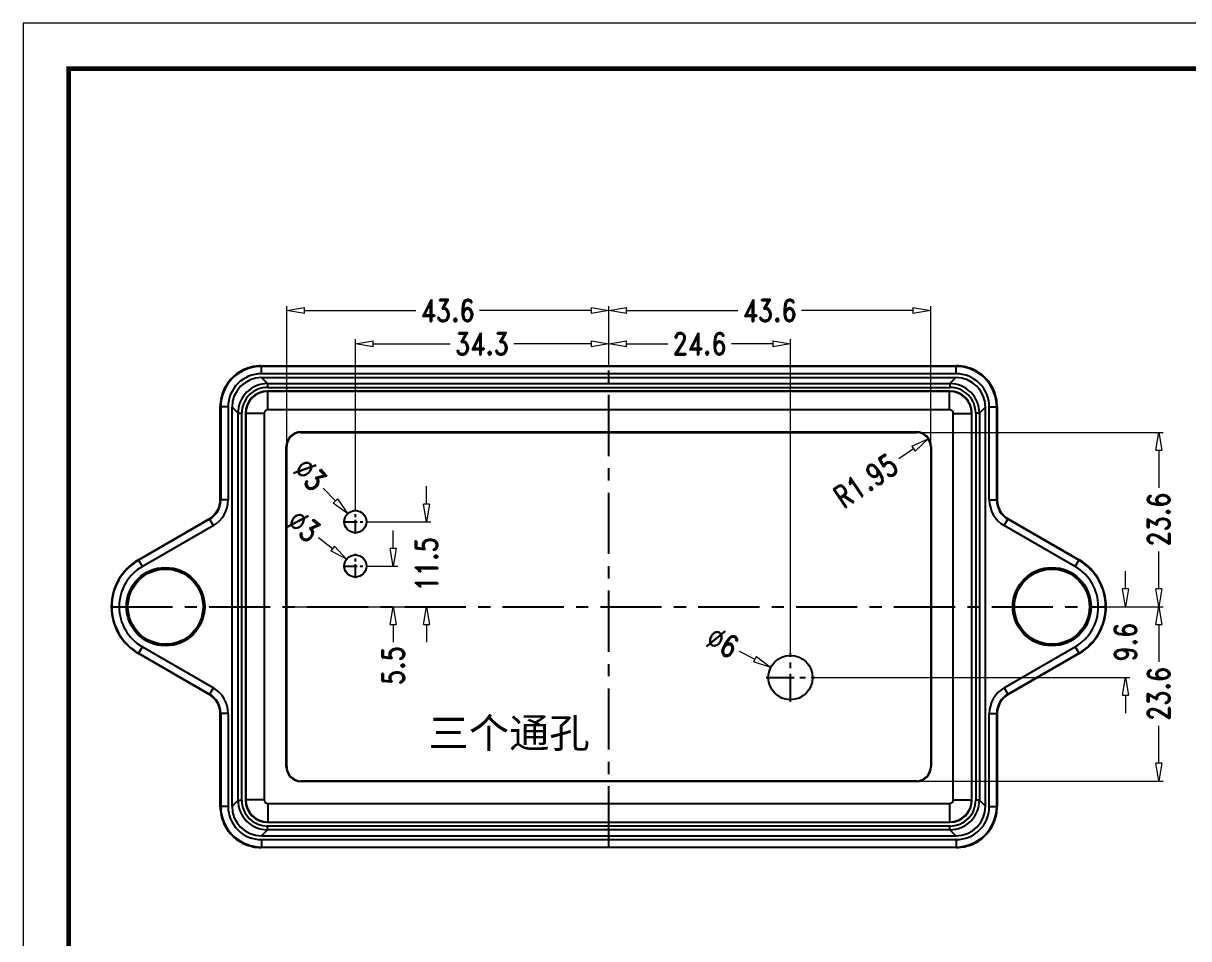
# Model space of a CAD drawing. Header units: millimetres. Extents: x 2271 to 2628, y -147 to 100.
# Drawn here: x 2271.5 to 2429.2, y -23.6 to 100.3 of the extents above; entities that cross this region are included whole.
import ezdxf

# ---------------------------------------------------------------- set-up
doc = ezdxf.new("R2010")
doc.units = ezdxf.units.MM
doc.linetypes.add('CENTER', pattern=[50.8, 31.75, -6.35, 6.35, -6.35])
doc.layers.add('06___PRT_ALL_SURFS', color=7, linetype='Continuous')
for name, color, linetype, lineweight in [('dim', 3, 'Continuous', 9), ('from', 7, 'Continuous', 13), ('text', 212, 'Continuous', 20)]:
    doc.layers.add(name, color=color, linetype=linetype, lineweight=lineweight)
doc.styles.add('ROMAND', font='romand.shx', dxfattribs={"width": 0.8, "bigfont": 'gbcbig.shx'})
doc.styles.add('样式 1', font='SIMKAI.TTF')
doc.dimstyles.new('YanXiu', dxfattribs={"dimtxt": 2.5, "dimasz": 2.2, "dimexe": 1, "dimexo": 0, "dimgap": 0.66, "dimtad": 0, "dimzin": 1, "dimdsep": 46, "dimtxsty": 'ROMAND', "dimblk": 'CLOSEDBLANK', "dimcen": 0, "dimclrd": 3, "dimclre": 3, "dimclrt": 7, "dimazin": 0, "dimtfac": 1, "dimtofl": 0, "dimtmove": 0, "dimatfit": 3, "dimldrblk": 'CLOSEDBLANK', "dimfxl": 0, "dimlwd": 5, "dimlwe": 5, "dimarcsym": 0})

# ---------------------------------------------------------------- blocks, each defined once
blk = doc.blocks.new('_ClosedBlank')
at = {"color": 0, "linetype": 'ByBlock', "lineweight": -2}
for p, q in [((-1, 0.167), (0, 0)), ((-1, 0.167), (-1, -0.167)), ((0, 0), (-1, -0.167))]:
    blk.add_line(p, q, dxfattribs=at)
blk = doc.blocks.new('*D2')
at = {"layer": 'Defpoints', "color": 0}
for p in [(2316.43, 56.93), (2350.73, 53.93), (2316.43, 34.49)]:
    blk.add_point(p, dxfattribs=at)
at = {"layer": 'dim', "color": 3, "lineweight": 5}
for p, q in [((2316.43, 34.49), (2316.43, 57.53)), ((2318.83, 56.93), (2329.26, 56.93)), ((2348.33, 56.93), (2337.89, 56.93)), ((2350.73, 53.93), (2350.73, 57.53))]:
    blk.add_line(p, q, dxfattribs=at)
at = {"layer": 'dim', "color": 3, "lineweight": 5, "xscale": 2.4, "yscale": 2.4, "zscale": 2.4, "rotation": 180}
blk.add_blockref('_ClosedBlank', (2316.43, 56.93), dxfattribs=at)
at = {"layer": 'dim', "color": 3, "lineweight": 5, "xscale": 2.4, "yscale": 2.4, "zscale": 2.4}
blk.add_blockref('_ClosedBlank', (2350.73, 56.93), dxfattribs=at)
at = {"layer": 'dim', "color": 7, "insert": (2333.58, 56.93), "char_height": 3, "attachment_point": 5, "style": 'ROMAND'}
blk.add_mtext('34.3', dxfattribs=at)
blk = doc.blocks.new('*D3')
at = {"layer": 'Defpoints', "color": 0}
for p in [(2307.13, 61.43), (2350.73, 53.93), (2307.13, 42.99)]:
    blk.add_point(p, dxfattribs=at)
at = {"layer": 'dim', "color": 3, "lineweight": 5}
for p, q in [((2307.13, 42.99), (2307.13, 62.03)), ((2350.73, 53.93), (2350.73, 62.03)), ((2309.53, 61.43), (2324.62, 61.43)), ((2348.33, 61.43), (2333.24, 61.43))]:
    blk.add_line(p, q, dxfattribs=at)
at = {"layer": 'dim', "color": 3, "lineweight": 5, "xscale": 2.4, "yscale": 2.4, "zscale": 2.4, "rotation": 180}
blk.add_blockref('_ClosedBlank', (2307.13, 61.43), dxfattribs=at)
at = {"layer": 'dim', "color": 3, "lineweight": 5, "xscale": 2.4, "yscale": 2.4, "zscale": 2.4}
blk.add_blockref('_ClosedBlank', (2350.73, 61.43), dxfattribs=at)
at = {"layer": 'dim', "color": 7, "insert": (2328.93, 61.43), "char_height": 3, "attachment_point": 5, "style": 'ROMAND'}
blk.add_mtext('43.6', dxfattribs=at)
blk = doc.blocks.new('*D4')
at = {"layer": 'Defpoints', "color": 0}
for p in [(2418.07, 21.34), (2378.63, 11.75), (2420.69, 11.75)]:
    blk.add_point(p, dxfattribs=at)
at = {"layer": 'dim', "color": 3, "lineweight": 5}
for p, q in [((2420.69, 23.74), (2420.69, 26.14)), ((2418.07, 21.34), (2421.29, 21.34)), ((2378.63, 11.75), (2421.29, 11.75)), ((2420.69, 9.35), (2420.69, 6.95))]:
    blk.add_line(p, q, dxfattribs=at)
at = {"layer": 'dim', "color": 3, "lineweight": 5, "xscale": 2.4, "yscale": 2.4, "zscale": 2.4}
for p, rotation in [((2420.69, 21.34), 270), ((2420.69, 11.75), 90)]:
    blk.add_blockref('_ClosedBlank', p, dxfattribs=dict(at, rotation=rotation))
at = {"layer": 'dim', "color": 7, "insert": (2420.69, 16.54), "char_height": 3, "attachment_point": 5, "rotation": 90, "style": 'ROMAND'}
blk.add_mtext('9.6', dxfattribs=at)
blk = doc.blocks.new('*D5')
at = {"layer": 'Defpoints', "color": 0}
for p in [(2418.07, 21.34), (2392.37, -2.25), (2425.19, -2.25)]:
    blk.add_point(p, dxfattribs=at)
at = {"layer": 'dim', "color": 3, "lineweight": 5}
for p, q in [((2418.07, 21.34), (2425.79, 21.34)), ((2425.19, 18.94), (2425.19, 13.86)), ((2425.19, 0.15), (2425.19, 5.23)), ((2392.37, -2.25), (2425.79, -2.25))]:
    blk.add_line(p, q, dxfattribs=at)
at = {"layer": 'dim', "color": 3, "lineweight": 5, "xscale": 2.4, "yscale": 2.4, "zscale": 2.4}
for p, rotation in [((2425.19, 21.34), 90), ((2425.19, -2.25), 270)]:
    blk.add_blockref('_ClosedBlank', p, dxfattribs=dict(at, rotation=rotation))
at = {"layer": 'dim', "color": 7, "insert": (2425.19, 9.54), "char_height": 3, "attachment_point": 5, "rotation": 90, "style": 'ROMAND'}
blk.add_mtext('23.6', dxfattribs=at)
blk = doc.blocks.new('*D7')
at = {"layer": 'Defpoints', "color": 0}
for p in [(2394.32, 61.43), (2350.73, 53.93), (2394.32, 42.99)]:
    blk.add_point(p, dxfattribs=at)
at = {"layer": 'dim', "color": 3, "lineweight": 5}
for p, q in [((2350.73, 53.93), (2350.73, 62.03)), ((2394.32, 42.99), (2394.32, 62.03)), ((2353.13, 61.43), (2368.21, 61.43)), ((2391.92, 61.43), (2376.84, 61.43))]:
    blk.add_line(p, q, dxfattribs=at)
at = {"layer": 'dim', "color": 3, "lineweight": 5, "xscale": 2.4, "yscale": 2.4, "zscale": 2.4, "rotation": 180}
blk.add_blockref('_ClosedBlank', (2350.73, 61.43), dxfattribs=at)
at = {"layer": 'dim', "color": 3, "lineweight": 5, "xscale": 2.4, "yscale": 2.4, "zscale": 2.4}
blk.add_blockref('_ClosedBlank', (2394.32, 61.43), dxfattribs=at)
at = {"layer": 'dim', "color": 7, "insert": (2372.52, 61.43), "char_height": 3, "attachment_point": 5, "style": 'ROMAND'}
blk.add_mtext('43.6', dxfattribs=at)
blk = doc.blocks.new('*D6')
at = {"layer": 'Defpoints', "color": 0}
for p in [(2375.33, 56.93), (2350.73, 53.93), (2375.33, 15.05)]:
    blk.add_point(p, dxfattribs=at)
at = {"layer": 'dim', "color": 3, "lineweight": 5}
for p, q in [((2350.73, 53.93), (2350.73, 57.53)), ((2353.13, 56.93), (2358.71, 56.93)), ((2372.93, 56.93), (2367.34, 56.93)), ((2375.33, 15.05), (2375.33, 57.53))]:
    blk.add_line(p, q, dxfattribs=at)
at = {"layer": 'dim', "color": 3, "lineweight": 5, "xscale": 2.4, "yscale": 2.4, "zscale": 2.4, "rotation": 180}
blk.add_blockref('_ClosedBlank', (2350.73, 56.93), dxfattribs=at)
at = {"layer": 'dim', "color": 3, "lineweight": 5, "xscale": 2.4, "yscale": 2.4, "zscale": 2.4}
blk.add_blockref('_ClosedBlank', (2375.33, 56.93), dxfattribs=at)
at = {"layer": 'dim', "color": 7, "insert": (2363.03, 56.93), "char_height": 3, "attachment_point": 5, "style": 'ROMAND'}
blk.add_mtext('24.6', dxfattribs=at)
blk = doc.blocks.new('*D8')
at = {"layer": 'Defpoints', "color": 0}
for p in [(2392.37, 44.94), (2425.19, 44.94), (2418.07, 21.34)]:
    blk.add_point(p, dxfattribs=at)
at = {"layer": 'dim', "color": 3, "lineweight": 5}
for p, q in [((2392.37, 44.94), (2425.79, 44.94)), ((2425.19, 42.54), (2425.19, 37.45)), ((2425.19, 23.74), (2425.19, 28.83)), ((2418.07, 21.34), (2425.79, 21.34))]:
    blk.add_line(p, q, dxfattribs=at)
at = {"layer": 'dim', "color": 3, "lineweight": 5, "xscale": 2.4, "yscale": 2.4, "zscale": 2.4}
for p, rotation in [((2425.19, 44.94), 90), ((2425.19, 21.34), 270)]:
    blk.add_blockref('_ClosedBlank', p, dxfattribs=dict(at, rotation=rotation))
at = {"layer": 'dim', "color": 7, "insert": (2425.19, 33.14), "char_height": 3, "attachment_point": 5, "rotation": 90, "style": 'ROMAND'}
blk.add_mtext('23.6', dxfattribs=at)
blk = doc.blocks.new('*D9')
at = {"layer": 'Defpoints', "color": 0}
for p in [(2392.37, 42.99), (2393.99, 44.08)]:
    blk.add_point(p, dxfattribs=at)
at = {"layer": 'dim', "color": 3, "lineweight": 5}
blk.add_line((2390.01, 41.4), (2392, 42.74), dxfattribs=at)
at = {"layer": 'dim', "color": 3, "lineweight": 5, "xscale": 2.4, "yscale": 2.4, "zscale": 2.4, "rotation": 33.87031626577775}
blk.add_blockref('_ClosedBlank', (2393.99, 44.08), dxfattribs=at)
at = {"layer": 'dim', "color": 7, "insert": (2385.52, 38.39), "char_height": 3, "attachment_point": 5, "rotation": 33.8703, "style": 'ROMAND'}
blk.add_mtext('R1.95', dxfattribs=at)
blk = doc.blocks.new('*D10')
at = {"layer": 'Defpoints', "color": 0}
for p in [(2318.08, 26.84), (2321.56, 26.84), (2307.13, 21.34)]:
    blk.add_point(p, dxfattribs=at)
at = {"layer": 'dim', "color": 3, "lineweight": 5}
for p, q in [((2321.56, 29.24), (2321.56, 31.64)), ((2318.08, 26.84), (2322.16, 26.84)), ((2307.13, 21.34), (2322.16, 21.34)), ((2321.56, 18.94), (2321.56, 16.54))]:
    blk.add_line(p, q, dxfattribs=at)
at = {"layer": 'dim', "color": 3, "lineweight": 5, "xscale": 2.4, "yscale": 2.4, "zscale": 2.4}
for p, rotation in [((2321.56, 26.84), 270), ((2321.56, 21.34), 90)]:
    blk.add_blockref('_ClosedBlank', p, dxfattribs=dict(at, rotation=rotation))
at = {"layer": 'dim', "color": 7, "insert": (2321.56, 13.37), "char_height": 3, "attachment_point": 5, "rotation": 90, "style": 'ROMAND'}
blk.add_mtext('5.5', dxfattribs=at)
blk = doc.blocks.new('*D11')
at = {"layer": 'Defpoints', "color": 0}
for p in [(2318.08, 32.84), (2326.06, 32.84), (2307.13, 21.34)]:
    blk.add_point(p, dxfattribs=at)
at = {"layer": 'dim', "color": 3, "lineweight": 5}
for p, q in [((2326.06, 35.24), (2326.06, 37.64)), ((2318.08, 32.84), (2326.66, 32.84)), ((2307.13, 21.34), (2326.66, 21.34)), ((2326.06, 18.94), (2326.06, 16.54))]:
    blk.add_line(p, q, dxfattribs=at)
at = {"layer": 'dim', "color": 3, "lineweight": 5, "xscale": 2.4, "yscale": 2.4, "zscale": 2.4}
for p, rotation in [((2326.06, 32.84), 270), ((2326.06, 21.34), 90)]:
    blk.add_blockref('_ClosedBlank', p, dxfattribs=dict(at, rotation=rotation))
at = {"layer": 'dim', "color": 7, "insert": (2326.06, 27.09), "char_height": 3, "attachment_point": 5, "rotation": 90, "style": 'ROMAND'}
blk.add_mtext('11.5', dxfattribs=at)
blk = doc.blocks.new('*D12')
at = {"layer": 'Defpoints', "color": 0}
for p in [(2372.66, 13.13), (2377.99, 10.37)]:
    blk.add_point(p, dxfattribs=at)
at = {"layer": 'dim', "color": 3, "lineweight": 5}
blk.add_line((2368.4, 15.34), (2370.53, 14.23), dxfattribs=at)
at = {"layer": 'dim', "color": 3, "lineweight": 5, "xscale": 2.4, "yscale": 2.4, "zscale": 2.4, "rotation": 332.5999090117304}
blk.add_blockref('_ClosedBlank', (2372.66, 13.13), dxfattribs=at)
at = {"layer": 'dim', "color": 7, "insert": (2366.14, 16.51), "char_height": 3, "attachment_point": 5, "rotation": 332.5999, "style": 'ROMAND'}
blk.add_mtext('∅6', dxfattribs=at)
blk = doc.blocks.new('*D13')
at = {"layer": 'Defpoints', "color": 0}
for p in [(2315.39, 33.92), (2317.47, 31.76)]:
    blk.add_point(p, dxfattribs=at)
at = {"layer": 'dim', "color": 3, "lineweight": 5}
blk.add_line((2312.06, 37.39), (2313.73, 35.65), dxfattribs=at)
at = {"layer": 'dim', "color": 3, "lineweight": 5, "xscale": 2.4, "yscale": 2.4, "zscale": 2.4, "rotation": 313.8443547597816}
blk.add_blockref('_ClosedBlank', (2315.39, 33.92), dxfattribs=at)
at = {"layer": 'dim', "color": 7, "insert": (2310.3, 39.22), "char_height": 3, "attachment_point": 5, "rotation": 313.8444, "style": 'ROMAND'}
blk.add_mtext('∅3', dxfattribs=at)
blk = doc.blocks.new('*D14')
at = {"layer": 'Defpoints', "color": 0}
for p in [(2315.24, 27.76), (2317.61, 25.93)]:
    blk.add_point(p, dxfattribs=at)
at = {"layer": 'dim', "color": 3, "lineweight": 5}
blk.add_line((2311.44, 30.69), (2313.34, 29.23), dxfattribs=at)
at = {"layer": 'dim', "color": 3, "lineweight": 5, "xscale": 2.4, "yscale": 2.4, "zscale": 2.4, "rotation": 322.3143146529844}
blk.add_blockref('_ClosedBlank', (2315.24, 27.76), dxfattribs=at)
at = {"layer": 'dim', "color": 7, "insert": (2309.43, 32.25), "char_height": 3, "attachment_point": 5, "rotation": 322.3143, "style": 'ROMAND'}
blk.add_mtext('∅3', dxfattribs=at)

msp = doc.modelspace()

# ---------------------------------------------------------------- linework, layer by layer
at = {"color": 7, "linetype": 'Continuous'}
for p, q in [((2303.634, 53.933), (2397.819, 53.933)), ((2303.634, 53.933), (2397.819, 53.933)), ((2303.7, 53.868), (2303.634, 53.933)), ((2303.634, 53.933), (2303.634, 53.933)), ((2397.754, 53.868), (2303.7, 53.868)), ((2303.7, 52.868), (2303.7, 53.868)), ((2397.754, 53.868), (2397.819, 53.933)), ((2397.754, 52.868), (2397.754, 53.868)), ((2397.819, 53.933), (2397.819, 53.933)), ((2397.754, 52.868), (2303.7, 52.868)), ((2303.726, 52.342), (2397.728, 52.342)), ((2304.54, 51.528), (2303.726, 52.342)), ((2396.914, 51.528), (2397.728, 52.342)), ((2304.54, 51.528), (2396.914, 51.528)), ((2304.54, 51.528), (2304.54, 51.028)), ((2304.54, 51.028), (2396.914, 51.028)), ((2396.9, 50.515), (2304.554, 50.515)), ((2304.579, 50.489), (2304.554, 50.515)), ((2396.874, 50.489), (2396.9, 50.515)), ((2396.914, 51.528), (2396.914, 51.028)), ((2298.136, 48.435), (2298.136, 48.435)), ((2298.201, 48.369), (2298.136, 48.435)), ((2298.136, 35.828), (2298.136, 48.435)), ((2298.136, 35.828), (2298.136, 48.435)), ((2299.201, 48.37), (2298.201, 48.37)), ((2298.201, 48.369), (2298.201, 35.79)), ((2299.201, 48.37), (2299.201, 35.79)), ((2300.541, 47.529), (2299.727, 48.344)), ((2299.727, -5.659), (2299.727, 48.344)), ((2300.541, 47.529), (2301.041, 47.529)), ((2300.541, -4.845), (2300.541, 47.529)), ((2301.041, -4.845), (2301.041, 47.529)), ((2301.58, 47.49), (2301.555, 47.516)), ((2301.555, 47.516), (2301.555, -4.831)), ((2399.874, 47.49), (2399.899, 47.516)), ((2399.899, -4.831), (2399.899, 47.516)), ((2400.413, 47.529), (2400.413, -4.845)), ((2400.912, 47.529), (2400.413, 47.529)), ((2400.912, 47.529), (2401.727, 48.344)), ((2400.912, 47.529), (2400.912, -4.845)), ((2401.727, -5.659), (2401.727, 48.344)), ((2402.253, 35.79), (2402.253, 48.37)), ((2402.253, 48.37), (2403.252, 48.37)), ((2403.252, 48.37), (2403.318, 48.435)), ((2403.252, 35.79), (2403.252, 48.37)), ((2403.318, 48.435), (2403.318, 35.828)), ((2403.318, 48.435), (2403.318, 35.828)), ((2403.318, 48.435), (2403.318, 48.435)), ((2309.079, 44.99), (2392.375, 44.99)), ((2309.079, 44.938), (2309.079, 44.99)), ((2309.079, 44.938), (2392.375, 44.938)), ((2392.375, 44.938), (2392.375, 44.99)), ((2307.132, 42.99), (2307.079, 42.99)), ((2307.079, -0.306), (2307.079, 42.99)), ((2307.132, -0.306), (2307.132, 42.99)), ((2394.322, 42.99), (2394.322, -0.306)), ((2394.322, 42.99), (2394.375, 42.99)), ((2394.375, 42.99), (2394.375, -0.306)), ((2298.136, 35.828), (2298.136, 35.828)), ((2298.201, 35.79), (2298.136, 35.828)), ((2299.201, 35.79), (2298.201, 35.79)), ((2402.253, 35.79), (2403.252, 35.79)), ((2403.318, 35.828), (2403.252, 35.79)), ((2403.359, 35.333), (2403.318, 35.828)), ((2403.318, 35.828), (2403.318, 35.828)), ((2287.056, 27.7), (2296.637, 33.231)), ((2287.057, 27.699), (2296.637, 33.23)), ((2296.702, 33.193), (2287.089, 27.643)), ((2297.046, 33.515), (2296.637, 33.231)), ((2296.637, 33.231), (2296.637, 33.23)), ((2296.702, 33.193), (2296.637, 33.23)), ((2297.202, 32.327), (2296.702, 33.193)), ((2404.252, 32.327), (2404.752, 33.193)), ((2404.817, 33.23), (2404.752, 33.193)), ((2414.365, 27.643), (2404.752, 33.193)), ((2404.817, 33.231), (2404.817, 33.23)), ((2404.817, 33.231), (2414.398, 27.7)), ((2404.817, 33.23), (2414.397, 27.699)), ((2297.202, 32.327), (2287.589, 26.777)), ((2413.865, 26.777), (2404.252, 32.327)), ((2287.589, 26.777), (2287.056, 27.7)), ((2413.865, 26.777), (2414.398, 27.7)), ((2287.056, 14.985), (2287.589, 15.907)), ((2287.589, 15.907), (2297.202, 10.357)), ((2404.252, 10.357), (2413.865, 15.907)), ((2413.865, 15.907), (2414.398, 14.985)), ((2296.637, 9.453), (2287.056, 14.985)), ((2296.637, 9.454), (2287.057, 14.985)), ((2287.089, 15.041), (2296.702, 9.492)), ((2404.752, 9.492), (2414.365, 15.041)), ((2414.398, 14.985), (2404.817, 9.453)), ((2414.397, 14.985), (2404.817, 9.454)), ((2296.637, 9.454), (2296.702, 9.492)), ((2297.202, 10.357), (2296.702, 9.491)), ((2404.252, 10.357), (2404.752, 9.491)), ((2404.752, 9.492), (2404.817, 9.454)), ((2296.637, 9.453), (2296.637, 9.454)), ((2404.408, 9.169), (2404.817, 9.453)), ((2404.817, 9.453), (2404.817, 9.454)), ((2298.095, 7.351), (2298.136, 6.857)), ((2298.136, 6.857), (2298.201, 6.894)), ((2298.136, 6.857), (2298.136, 6.857)), ((2298.136, -5.75), (2298.136, 6.857)), ((2298.136, -5.75), (2298.136, 6.857)), ((2299.201, 6.894), (2298.201, 6.894)), ((2298.201, 6.894), (2298.201, -5.685)), ((2299.201, 6.894), (2299.201, -5.685)), ((2402.253, -5.685), (2402.253, 6.894)), ((2402.253, 6.894), (2403.252, 6.894)), ((2403.252, -5.685), (2403.252, 6.894)), ((2403.252, 6.894), (2403.318, 6.857)), ((2403.318, 6.857), (2403.318, -5.75)), ((2403.318, 6.857), (2403.318, -5.75)), ((2403.318, 6.857), (2403.318, 6.857)), ((2307.132, -0.306), (2307.079, -0.306)), ((2394.322, -0.306), (2394.375, -0.306)), ((2392.375, -2.253), (2309.079, -2.253)), ((2309.079, -2.253), (2309.079, -2.306)), ((2392.375, -2.306), (2309.079, -2.306)), ((2392.375, -2.253), (2392.375, -2.306)), ((2298.201, -5.685), (2298.136, -5.75)), ((2298.136, -5.75), (2298.136, -5.75)), ((2299.201, -5.685), (2298.201, -5.685)), ((2300.541, -4.845), (2299.727, -5.659)), ((2300.541, -4.845), (2301.041, -4.845)), ((2301.58, -4.806), (2301.555, -4.831)), ((2399.874, -4.805), (2399.899, -4.831)), ((2400.912, -4.845), (2400.413, -4.845)), ((2400.912, -4.845), (2401.727, -5.659)), ((2402.253, -5.685), (2403.252, -5.685)), ((2403.252, -5.685), (2403.318, -5.75)), ((2403.318, -5.75), (2403.318, -5.75)), ((2304.579, -7.805), (2304.554, -7.83)), ((2304.554, -7.83), (2396.9, -7.83)), ((2396.875, -7.805), (2396.9, -7.83)), ((2304.54, -8.843), (2303.726, -9.658)), ((2396.914, -8.344), (2304.54, -8.344)), ((2304.54, -8.843), (2304.54, -8.344)), ((2396.914, -8.843), (2304.54, -8.843)), ((2396.914, -8.843), (2396.914, -8.344)), ((2396.914, -8.843), (2397.728, -9.658)), ((2303.7, -10.184), (2397.754, -10.184)), ((2303.7, -10.184), (2303.7, -11.183)), ((2303.726, -9.658), (2397.728, -9.658)), ((2397.754, -10.184), (2397.754, -11.183)), ((2303.7, -11.183), (2303.634, -11.248)), ((2397.819, -11.248), (2303.634, -11.248)), ((2303.634, -11.249), (2303.634, -11.248)), ((2397.819, -11.249), (2303.634, -11.249)), ((2303.7, -11.183), (2397.754, -11.183)), ((2397.754, -11.183), (2397.819, -11.248)), ((2397.819, -11.249), (2397.819, -11.248))]:
    msp.add_line(p, q, dxfattribs=at)
at = {"color": 1, "linetype": 'CENTER', "ltscale": 0.260729}
for p, q in [((2350.727, -11.249), (2350.727, 53.933)), ((2283.386, 21.342), (2418.068, 21.342))]:
    msp.add_line(p, q, dxfattribs=at)
at = {"color": 1, "linetype": 'CENTER', "ltscale": 0.06}
for p, q in [((2316.427, 31.192), (2316.427, 34.492)), ((2314.777, 32.842), (2318.077, 32.842)), ((2316.427, 25.192), (2316.427, 28.492)), ((2314.777, 26.842), (2318.077, 26.842))]:
    msp.add_line(p, q, dxfattribs=at)
at = {"color": 1, "linetype": 'CENTER', "ltscale": 0.12}
for p, q in [((2375.327, 8.447), (2375.327, 15.047)), ((2372.027, 11.747), (2378.627, 11.747))]:
    msp.add_line(p, q, dxfattribs=at)
at = {"color": 7, "linetype": 'Continuous'}
for points in [[(2303.634, 53.933), (2302.577, 53.831), (2301.337, 53.43), (2300.224, 52.748), (2299.304, 51.823), (2298.628, 50.708), (2298.234, 49.468), (2298.136, 48.435)], [(2403.318, 48.435), (2403.215, 49.492), (2402.815, 50.732), (2402.133, 51.845), (2401.208, 52.765), (2400.093, 53.441), (2398.853, 53.835), (2397.819, 53.933)], [(2298.136, 35.828), (2298.092, 35.316), (2297.89, 34.638), (2297.535, 34.027), (2297.046, 33.515)], [(2404.817, 33.231), (2404.394, 33.526), (2403.908, 34.041), (2403.557, 34.655), (2403.359, 35.333)], [(2296.637, 9.453), (2297.06, 9.158), (2297.545, 8.643), (2297.897, 8.029), (2298.095, 7.351)], [(2403.318, 6.857), (2403.362, 7.369), (2403.564, 8.046), (2403.919, 8.658), (2404.408, 9.169)], [(2298.136, -5.75), (2298.238, -6.808), (2298.639, -8.048), (2299.321, -9.16), (2300.246, -10.081), (2301.361, -10.757), (2302.601, -11.151), (2303.634, -11.249)], [(2397.819, -11.249), (2398.877, -11.146), (2400.117, -10.746), (2401.23, -10.064), (2402.15, -9.139), (2402.826, -8.024), (2403.22, -6.784), (2403.318, -5.75)]]:
    msp.add_lwpolyline(points, dxfattribs=at)
at = {"color": 6}
for centre, radius in [((2316.427, 32.842), 1.5), ((2316.427, 26.842), 1.5), ((2375.327, 11.747), 3)]:
    msp.add_circle(centre, radius, dxfattribs=at)
at = {"color": 7, "linetype": 'Continuous'}
for centre, radius in [((2290.727, 21.342), 5.3), ((2290.727, 21.342), 5.086), ((2410.727, 21.342), 5.3), ((2410.727, 21.342), 5.086)]:
    msp.add_circle(centre, radius, dxfattribs=at)
for centre, radius, start, end in [((2303.7, 48.369), 5.498, 90.00224, 180.00416), ((2303.631, 48.447), 5.485, 101.97629, 110.03157), ((2303.637, 48.415), 5.518, 90.03002, 101.97004), ((2397.754, 48.369), 5.498, 0.00224, 90.00416), ((2397.817, 48.415), 5.518, 78.16096, 89.96987), ((2397.823, 48.448), 5.485, 70.37122, 78.15542), ((2303.699, 48.37), 4.498, 89.99233, 180.00767), ((2303.633, 48.436), 5.496, 128.4901, 141.65678), ((2303.631, 48.439), 5.492, 124.95599, 128.48846), ((2303.636, 48.433), 5.5, 115.23975, 124.96532), ((2303.635, 48.435), 5.498, 110.02214, 115.23705), ((2397.755, 48.37), 4.498, 359.99233, 90.00767), ((2397.819, 48.434), 5.498, 56.16949, 70.38016), ((2397.82, 48.435), 5.497, 51.65982, 56.17987), ((2397.821, 48.436), 5.496, 38.4901, 51.65678), ((2303.635, 48.434), 5.498, 146.16949, 160.38016), ((2303.634, 48.436), 5.497, 141.65982, 146.17987), ((2304.54, 47.529), 3.999, 89.99913, 180.00087), ((2304.54, 47.529), 3.498, 89.99233, 180.00767), ((2396.914, 47.529), 3.999, 359.99914, 90.00086), ((2396.914, 47.529), 3.498, 359.99233, 90.00767), ((2397.824, 48.439), 5.492, 34.95599, 38.48846), ((2397.818, 48.433), 5.5, 25.23975, 34.96532), ((2397.82, 48.435), 5.498, 20.02214, 25.23705), ((2303.654, 48.432), 5.518, 168.16096, 179.96987), ((2303.622, 48.438), 5.485, 160.37122, 168.15542), ((2397.832, 48.438), 5.485, 11.97629, 20.03157), ((2397.8, 48.432), 5.518, 0.03002, 11.97004), ((2309.079, 42.99), 2, 90, 180), ((2309.079, 42.99), 1.948, 90, 180), ((2392.375, 42.99), 2, 0, 90), ((2392.375, 42.99), 1.948, 0, 90), ((2295.203, 35.79), 2.998, 299.98693, 0.01032), ((2295.203, 35.79), 3.999, 299.99936, 0.00053), ((2295.143, 35.825), 2.993, 336.39573, 338.68605), ((2295.144, 35.825), 2.993, 338.67818, 349.24752), ((2295.128, 35.828), 3.008, 349.25195, 359.42769), ((2295.151, 35.827), 2.985, 359.43528, 0.00523), ((2406.251, 35.79), 3.998, 179.99845, 240.00166), ((2406.25, 35.79), 2.998, 179.98967, 240.01308), ((2406.302, 35.827), 2.985, 179.99475, 180.48697), ((2406.326, 35.828), 3.008, 180.49495, 190.56016), ((2406.31, 35.825), 2.992, 190.56355, 200.34886), ((2406.312, 35.826), 2.995, 200.34075, 203.41698), ((2295.146, 35.814), 2.983, 299.98972, 300.49128), ((2295.133, 35.835), 3.007, 300.49984, 310.5833), ((2295.142, 35.823), 2.992, 310.58621, 320.51289), ((2295.141, 35.825), 2.994, 320.50502, 323.44876), ((2295.137, 35.828), 2.999, 323.45077, 336.39457), ((2406.317, 35.828), 2.999, 203.41894, 216.36314), ((2406.311, 35.824), 2.993, 216.3642, 218.45558), ((2406.312, 35.824), 2.993, 218.44818, 229.22512), ((2406.321, 35.835), 3.007, 229.22905, 239.42031), ((2406.308, 35.814), 2.983, 239.42847, 240.01026), ((2290.727, 21.342), 7.341, 120, 240), ((2290.727, 21.342), 7.341, 120, 240), ((2290.727, 21.342), 7.276, 120, 240), ((2410.727, 21.342), 7.276, 300, 60), ((2410.727, 21.342), 7.341, 300, 60), ((2410.727, 21.342), 7.341, 300, 60), ((2290.727, 21.342), 6.276, 120, 240), ((2410.727, 21.342), 6.276, 300, 60), ((2295.203, 6.895), 2.998, 359.98967, 60.01308), ((2295.203, 6.894), 3.998, 359.99845, 60.00166), ((2406.251, 6.894), 3.999, 119.99936, 180.00053), ((2406.25, 6.895), 2.998, 119.98693, 180.01032), ((2295.146, 6.87), 2.983, 59.42847, 60.01026), ((2295.133, 6.85), 3.007, 49.22905, 59.42031), ((2295.142, 6.861), 2.993, 38.44818, 49.22512), ((2295.143, 6.861), 2.993, 36.3642, 38.45558), ((2295.137, 6.857), 2.999, 23.41894, 36.36314), ((2295.142, 6.859), 2.995, 20.34075, 23.41698), ((2295.144, 6.859), 2.992, 10.56355, 20.34886), ((2406.31, 6.859), 2.993, 158.67818, 169.24752), ((2406.311, 6.859), 2.993, 156.39573, 158.68605), ((2406.317, 6.857), 2.999, 143.45077, 156.39457), ((2406.313, 6.86), 2.994, 140.50502, 143.44876), ((2406.311, 6.861), 2.992, 130.58621, 140.51289), ((2406.321, 6.85), 3.007, 120.49984, 130.5833), ((2406.308, 6.87), 2.983, 119.98972, 120.49128), ((2295.128, 6.856), 3.008, 0.49495, 10.56016), ((2295.152, 6.857), 2.985, 359.99475, 0.48697), ((2406.326, 6.856), 3.008, 169.25195, 179.42769), ((2406.303, 6.857), 2.985, 179.43528, 180.00523), ((2309.079, -0.306), 2, 180, 270), ((2309.079, -0.306), 1.948, 180, 270), ((2392.375, -0.306), 1.948, 270, 0), ((2392.375, -0.306), 2, 270, 0), ((2303.654, -5.747), 5.518, 180.03002, 191.97004), ((2303.7, -5.685), 5.498, 180.00224, 270.00416), ((2303.699, -5.686), 4.498, 179.99232, 270.00768), ((2304.54, -4.845), 3.999, 179.99913, 270.00087), ((2304.54, -4.845), 3.498, 179.99233, 270.00767), ((2396.914, -4.845), 3.498, 269.99233, 0.00767), ((2396.914, -4.845), 3.999, 269.99914, 0.00086), ((2397.755, -5.686), 4.498, 269.99232, 0.00768), ((2397.754, -5.685), 5.498, 270.00224, 0.00416), ((2397.8, -5.747), 5.518, 348.16096, 359.96987), ((2303.622, -5.754), 5.485, 191.97629, 200.03157), ((2303.634, -5.75), 5.498, 200.02214, 205.23705), ((2397.819, -5.75), 5.498, 326.16949, 340.38016), ((2397.832, -5.754), 5.485, 340.37122, 348.15542), ((2303.636, -5.749), 5.5, 205.23975, 214.96532), ((2303.63, -5.754), 5.492, 214.95599, 218.48846), ((2303.633, -5.752), 5.496, 218.4901, 231.65678), ((2397.821, -5.752), 5.496, 308.4901, 321.65678), ((2397.82, -5.751), 5.497, 321.65982, 326.17987), ((2303.634, -5.751), 5.497, 231.65982, 236.17987), ((2303.635, -5.75), 5.498, 236.16949, 250.38016), ((2303.631, -5.763), 5.485, 250.37122, 258.15542), ((2397.823, -5.763), 5.485, 281.97629, 290.03157), ((2397.819, -5.751), 5.498, 290.02214, 295.23705), ((2397.818, -5.749), 5.5, 295.23975, 304.96532), ((2397.823, -5.755), 5.492, 304.95599, 308.48846), ((2303.637, -5.731), 5.518, 258.16096, 269.96987), ((2397.817, -5.731), 5.518, 270.03002, 281.97004)]:
    msp.add_arc(centre, radius, start, end, dxfattribs=at)
for centre, major_axis, start_param, end_param in [((2303.728, 48.341), (2.83, -2.83), 2.3565371, 3.9266482), ((2397.726, 48.341), (2.83, 2.83), -0.7850555, 0.7850555), ((2304.556, 47.514), (2.123, -2.123), 2.3565371, 3.9266482), ((2396.898, 47.514), (2.123, 2.123), -0.7850555, 0.7850555), ((2303.728, -5.656), (2.83, 2.83), -3.9266482, -2.3565371), ((2304.556, -4.829), (2.123, 2.123), -3.9266482, -2.3565371), ((2396.898, -4.829), (2.123, -2.123), -0.7850555, 0.7850555), ((2397.726, -5.656), (2.83, -2.83), -0.7850555, 0.7850555)]:
    msp.add_ellipse(centre, major_axis=major_axis, ratio=0.999315, start_param=start_param, end_param=end_param, dxfattribs=at)
at = {"layer": '06___PRT_ALL_SURFS', "color": 7, "linetype": 'Continuous'}
for p, q in [((2396.874, 50.489), (2304.579, 50.489)), ((2304.579, 47.99), (2304.579, 50.489)), ((2396.875, 47.99), (2396.875, 50.489)), ((2304.079, 47.49), (2301.58, 47.49)), ((2301.58, 47.49), (2301.58, -4.806)), ((2304.079, 47.49), (2304.079, -4.806)), ((2396.875, 47.99), (2304.579, 47.99)), ((2397.375, -4.806), (2397.375, 47.49)), ((2397.375, 47.49), (2399.874, 47.49)), ((2399.874, -4.805), (2399.874, 47.49)), ((2304.079, -4.806), (2301.58, -4.806)), ((2304.579, -5.306), (2396.875, -5.306)), ((2304.579, -5.306), (2304.579, -7.805)), ((2396.875, -5.306), (2396.875, -7.805)), ((2397.375, -4.806), (2399.874, -4.806)), ((2304.579, -7.805), (2396.875, -7.805))]:
    msp.add_line(p, q, dxfattribs=at)
for centre, radius, start, end in [((2304.581, 47.488), 3.001, 90.03793, 179.96785), ((2396.873, 47.488), 3.001, 0.03794, 89.96784), ((2304.579, 47.49), 0.5, 89.99315, 180.00685), ((2396.875, 47.49), 0.5, 359.99315, 90.00685), ((2304.581, -4.804), 3.001, 180.03793, 269.96785), ((2304.579, -4.806), 0.5, 179.99314, 270.00686), ((2396.873, -4.804), 3.001, 270.03794, 359.96784), ((2396.875, -4.806), 0.5, 269.99314, 0.00686)]:
    msp.add_arc(centre, radius, start, end, dxfattribs=at)
at = {"layer": 'from'}
msp.add_lwpolyline([(2271.474, -147.482), (2628.041, -147.482), (2628.041, 100.299), (2271.474, 100.299)], close=True, dxfattribs=at)
at = {"layer": 'from', "const_width": 0.615}
msp.add_lwpolyline([(2277.619, -141.337), (2277.619, 94.154), (2621.896, 94.154), (2621.896, -141.337), (2277.619, -141.337)], dxfattribs=at)

# ---------------------------------------------------------------- texts
at = {"layer": 'text', "style": '样式 1'}
msp.add_text('三个通孔', height=4, dxfattribs=at).set_placement((2326.33, 2.248))

# ---------------------------------------------------------------- dimensions: what is measured, and where the dimension line sits
at = {"layer": 'dim'}
for base, p1, p2, picture, middle in [((2307.1316, 61.427), (2350.7269, 53.9333), (2307.1316, 42.9899), '*D3', (2328.9293, 61.427)), ((2316.427, 56.927), (2350.727, 53.933), (2316.427, 34.492), '*D2', (2333.577, 56.927))]:
    dim = msp.add_linear_dim(base=base, p1=p1, p2=p2, dimstyle='YanXiu', override={"dimtxt": 3, "dimasz": 2.4, "dimexe": 0.5997, "dimgap": 0.5997, "dimzin": 8}, dxfattribs=at)
    dim.commit()
    dim.dimension.update_dxf_attribs({"geometry": picture, "text_midpoint": middle})
for base, p1, p2, angle, override, picture, middle in [((2394.3223, 61.427), (2350.7269, 53.9333), (2394.3223, 42.9899), 180, {"dimtxt": 3, "dimasz": 2.4, "dimexe": 0.5997, "dimgap": 0.5997, "dimzin": 8}, '*D7', (2372.5246, 61.427)), ((2375.327, 56.927), (2350.727, 53.933), (2375.327, 15.047), 180, {"dimtxt": 3, "dimasz": 2.4, "dimexe": 0.5997, "dimgap": 0.5997, "dimzin": 8}, '*D6', (2363.027, 56.927)), ((2425.189, 44.938), (2418.068, 21.342), (2392.375, 44.938), 90, {"dimtxt": 3, "dimasz": 2.4, "dimexe": 0.5997, "dimgap": 0.5997, "dimzin": 8, "dimtmove": 1}, '*D8', (2425.189, 33.14)), ((2326.057, 32.842), (2307.132, 21.342), (2318.077, 32.842), 90, {"dimtxt": 3, "dimasz": 2.4, "dimexe": 0.5997, "dimgap": 0.5997, "dimzin": 8}, '*D11', (2326.057, 27.092)), ((2420.6893, 11.7468), (2418.0681, 21.3422), (2378.6269, 11.7468), 90, {"dimtxt": 3, "dimasz": 2.4, "dimexe": 0.5997, "dimgap": 0.5997, "dimzin": 8}, '*D4', (2420.6893, 16.5445)), ((2425.1893, -2.2532), (2418.0681, 21.3422), (2392.3747, -2.2532), 90, {"dimtxt": 3, "dimasz": 2.4, "dimexe": 0.5997, "dimgap": 0.5997, "dimzin": 8}, '*D5', (2425.1893, 9.5445))]:
    dim = msp.add_linear_dim(base=base, p1=p1, p2=p2, angle=angle, dimstyle='YanXiu', override=override, dxfattribs=at)
    dim.commit()
    dim.dimension.update_dxf_attribs({"geometry": picture, "text_midpoint": middle})
for p1, p2, picture, middle in [((2317.466, 31.76), (2315.388, 33.924), '*D13', (2310.302, 39.22)), ((2317.614, 25.925), (2315.24, 27.759), '*D14', (2309.429, 32.248)), ((2377.99, 10.366), (2372.663, 13.127), '*D12', (2366.145, 16.506))]:
    dim = msp.add_diameter_dim_2p(p1=p1, p2=p2, dimstyle='YanXiu', override={"dimtxt": 3, "dimasz": 2.4, "dimexe": 0.5997, "dimgap": 0.5997, "dimzin": 8}, dxfattribs=at)
    dim.commit()
    dim.dimension.update_dxf_attribs({"geometry": picture, "text_midpoint": middle})
dim = msp.add_radius_dim(center=(2392.375, 42.99), mpoint=(2393.992, 44.075), dimstyle='YanXiu', override={"dimtxt": 3, "dimasz": 2.4, "dimexe": 0.5997, "dimgap": 0.5997, "dimzin": 8, "dimtmove": 1}, dxfattribs=at)
dim.commit()
dim.dimension.update_dxf_attribs({"geometry": '*D9', "text_midpoint": (2385.523, 38.391), "dimtype": 164})
dim = msp.add_linear_dim(base=(2321.557, 26.842), p1=(2307.132, 21.342), p2=(2318.077, 26.842), angle=90, dimstyle='YanXiu', override={"dimtxt": 3, "dimasz": 2.4, "dimexe": 0.5997, "dimgap": 0.5997, "dimzin": 8}, dxfattribs=at)
dim.commit()
dim.dimension.update_dxf_attribs({"geometry": '*D10', "text_midpoint": (2321.557, 13.371), "dimtype": 160})

doc.saveas('drawing.dxf')
